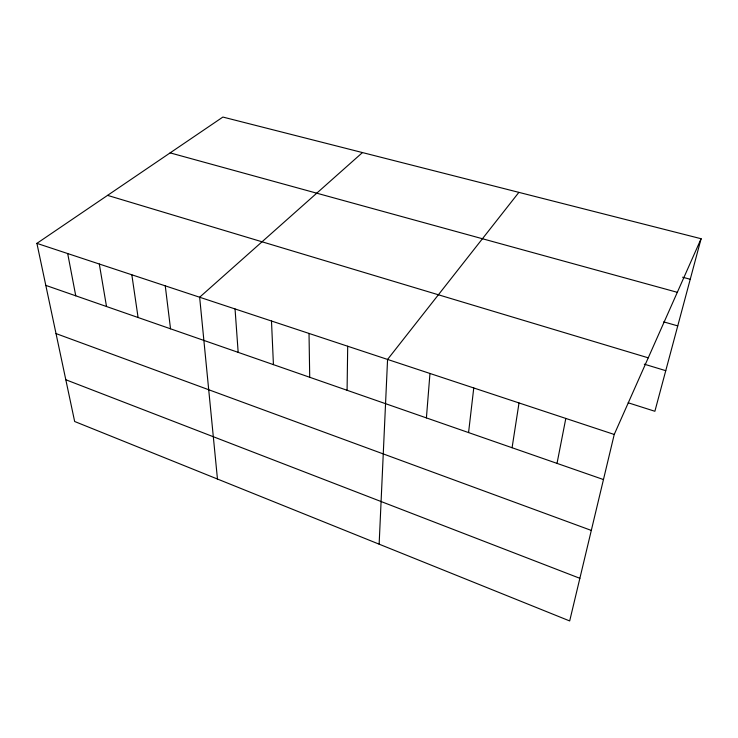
<?xml version="1.0" encoding="UTF-8"?>
<svg xmlns="http://www.w3.org/2000/svg" width="738" height="738" viewBox="0 0 738 738"><rect width="100%" height="100%" fill="white"/><g stroke="black" fill="none" stroke-linecap="round" stroke-linejoin="round"><path stroke-width="1.11" d="M347.081 390.282L347.699 346.233M379.138 544.174L387.57 359.434L518.879 192.369M426.407 417.902L429.968 373.465M468.565 432.579L473.759 387.967M512.08 447.735L519.017 402.948M557.024 463.381L565.815 418.437M701.1 238.725L614.237 434.461L569.681 620.944L74.658 421.499L36.9 243.365L222.885 117.056L701.1 238.725L654.883 411.278L628.186 402.782M362.459 152.572L199.647 297.229L217.461 479.036M682.604 277.22L690.242 279.268M170.137 152.877L677.318 292.322M663.693 321.869L677.752 325.901M107.563 195.376L648.241 357.829M644.302 364.175L665.759 370.679M36.9 243.365L614.237 434.461M45.811 285.385L603.463 479.552M56.023 333.585L591.313 530.419M65.811 379.747L579.865 578.306M67.684 253.549L75.756 295.818M99.307 264.019L106.512 306.519M131.825 274.785L138.089 317.515M165.257 285.846L170.533 328.816M235.044 308.945L238.171 352.358M271.483 321.012L273.429 364.637M309.019 333.438L309.72 377.275"/></g></svg>
